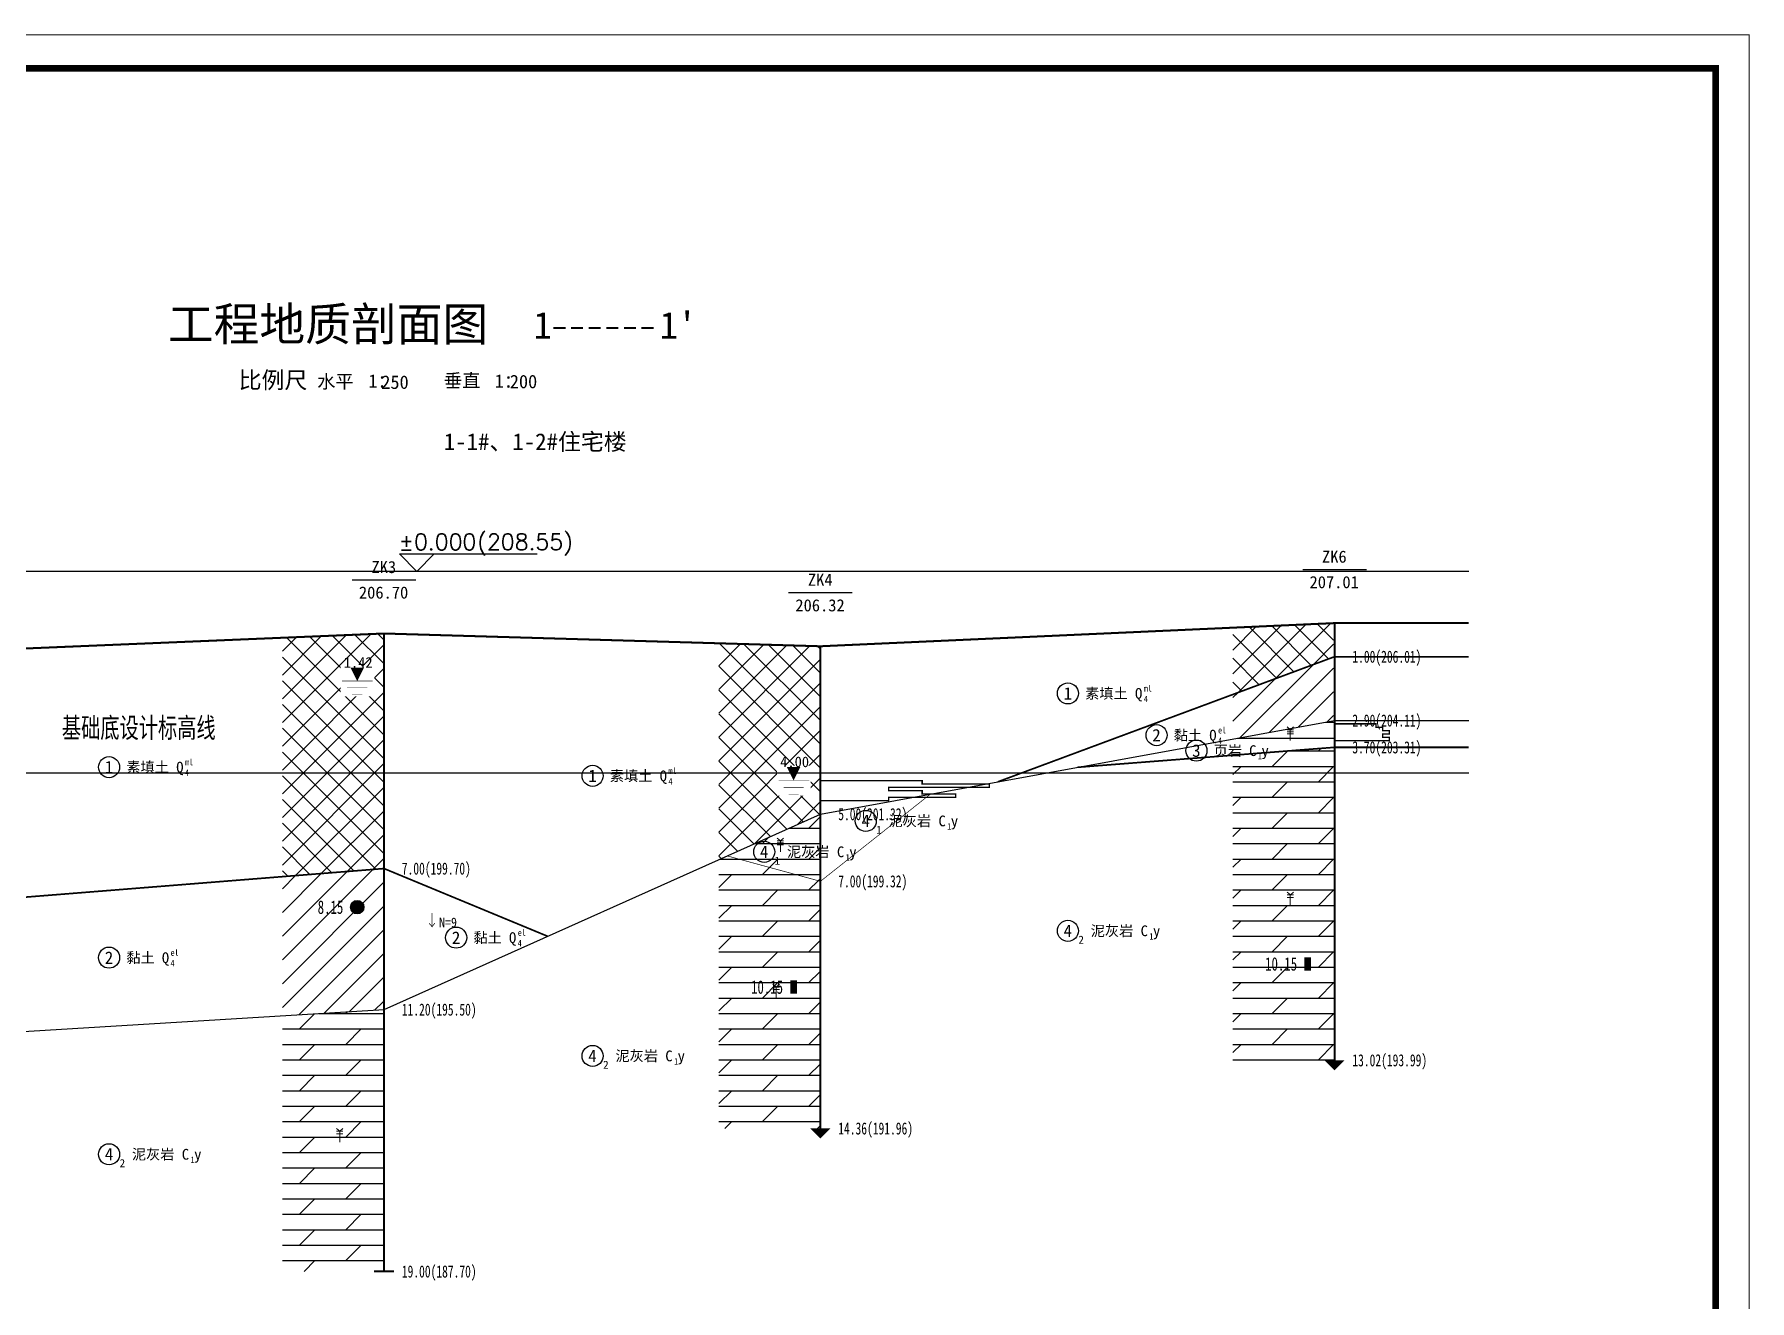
# Model space of a CAD drawing. Header units: millimetres. Extents: x 988 to 1408, y 353 to 650.
# Drawn here: x 1152.6 to 1408.2, y 461.9 to 650.5 of the extents above; entities that cross this region are included whole.
import ezdxf
from ezdxf.enums import TextEntityAlignment as Align

# ---------------------------------------------------------------- set-up
doc = ezdxf.new("R2010")
doc.units = ezdxf.units.MM
doc.set_wipeout_variables(frame=1)
doc.linetypes.add('sx', pattern=[10, 5, 0, 5, 0])
for name, color, linetype in [('GiCAD_PouMian', 7, 'Continuous'), ('GICAD_QUYANG', 7, 'Continuous'), ('地质-原位曲线', 7, 'Continuous'), ('地质-图框', 7, 'Continuous'), ('地质-地层符号', 3, 'Continuous'), ('地质-地层线', 7, 'Continuous'), ('地质-地面线', 7, 'Continuous'), ('地质-填充花纹', 4, 'Continuous'), ('地质-文字', 7, 'Continuous'), ('地质-标贯', 7, 'Continuous'), ('地质-水位线', 5, 'Continuous'), ('地质-钻孔', 7, 'Continuous')]:
    doc.layers.add(name, color=color, linetype=linetype)
doc.layers.add('不打印', color=7, linetype='Continuous', plot=False)
doc.styles.add('BG_ST', font='', dxfattribs={"width": 0.7})
doc.styles.add('LZ_FONTS_FS', font='simfang.ttf', dxfattribs={"width": 0.7})
doc.styles.add('LZ_PMT_LINE', font='', dxfattribs={"height": 2})
doc.styles.get("Standard").update_dxf_attribs({"font": 'txt', "bigfont": 'gbcbig.shx'})
doc.styles.add('地下水位', font='', dxfattribs={"width": 0.7, "height": 1.58})
doc.styles.add('地层编号', font='', dxfattribs={"width": 0.7, "height": 1.85})
doc.styles.add('层底标注', font='', dxfattribs={"width": 0.7, "height": 1.8})
doc.styles.add('岩土名称', font='simfang.ttf', dxfattribs={"width": 0.7, "height": 1.55})
doc.styles.add('时代', font='', dxfattribs={"width": 0.7, "height": 1.6})
doc.styles.add('标贯动探', font='', dxfattribs={"width": 0.7, "height": 1.45})
doc.styles.add('标题', font='simfang.ttf', dxfattribs={"width": 0.7, "height": 8})
doc.styles.add('钻孔标注', font='', dxfattribs={"width": 0.7, "height": 1.8})
doc.styles.get('BG_ST').set_extended_font_data('SimSun')
doc.styles.get('LZ_PMT_LINE').set_extended_font_data('SimSun')
doc.styles.get('地下水位').set_extended_font_data('FangSong_GB2312')
doc.styles.get('地层编号').set_extended_font_data('FangSong_GB2312')
doc.styles.get('层底标注').set_extended_font_data('FangSong_GB2312')
doc.styles.get('时代').set_extended_font_data('FangSong_GB2312')
doc.styles.get('标贯动探').set_extended_font_data('FangSong_GB2312')
doc.styles.get('钻孔标注').set_extended_font_data('FangSong_GB2312')
doc.linetypes.add('bzhjcx', pattern='A,0.001,[2,XX1.shx,S=1,R=0,X=1,Y=0],-2', length=2.001)
doc.linetypes.add('swx', pattern='A,7,-1.5,["●",LZ_PMT_LINE,S=0.05,R=0,X=0,Y=0],-1.5', length=10)
pattern_1 = [(0, (812.6094, 224.0516), (0, 2.3), []), (45, (812.6094, 224.0516), (4e-16, 4.6), [3.25269, -6.50538])]
pattern_2 = [(45, (812.6094, 224.0516), (-1.767767, 1.767767), []), (135, (812.6094, 224.0516), (-1.767767, -1.767767), [])]
pattern_3 = [(45, (812.6094, 224.0516), (-1.767767, 1.767767), [])]

# ---------------------------------------------------------------- blocks, each defined once
blk = doc.blocks.new('FHzhong.dwg')
at = {"color": 1, "lineweight": 0}
for p, q in [((1.06, 1.62), (0.57, 2.04)), ((0.57, 1.62), (1.53, 1.62)), ((0.57, 1.25), (1.53, 1.25)), ((1.05, 0), (1.05, 1.62)), ((1.06, 1.62), (1.53, 2.04))]:
    blk.add_line(p, q, dxfattribs=at)
blk = doc.blocks.new('FHqiang.dwg')
at = {"color": 1, "lineweight": 0}
for p, q in [((1.06, 1.62), (0.57, 2.04)), ((0.57, 1.62), (1.53, 1.62)), ((0.57, 1.32), (1.53, 1.32)), ((0.57, 1.02), (1.53, 1.02)), ((1.05, 0), (1.05, 1.62)), ((1.06, 1.62), (1.53, 2.04))]:
    blk.add_line(p, q, dxfattribs=at)
blk = doc.blocks.new('gkqy_yuan.dwg不标1')
at = {"layer": 'GiCAD_PouMian'}
h = blk.add_hatch(color=1, dxfattribs=at)
edge = h.paths.add_edge_path()
edge.add_arc((0, 0), 1, 0, 360)
at = {"layer": 'GICAD_QUYANG', "color": 1}
blk.add_circle((0, 0), 1, dxfattribs=at)
blk = doc.blocks.new('gkqy_yan.dwg不标1', base_point=(0, -1))
at = {"color": 1}
blk.add_solid([(-0.5, -2), (-0.5, 0), (0.5, -2), (0.5, 0)], dxfattribs=at)
blk = doc.blocks.new('gkbgfh')
at = {"linetype": 'Continuous'}
blk.add_wipeout([(-0.23, -0.2), (1.12, -0.2), (1.12, 2.33), (-0.23, 2.33)], dxfattribs=at).dxf.layer = '地质-标贯'
at = {"color": 1, "const_width": 0.1}
for points in [[(0.01, 0.61), (0.46, 0.08), (0.88, 0.64)], [(0.46, 2.13), (0.46, 0.08)]]:
    blk.add_lwpolyline(points, dxfattribs=at)
blk = doc.blocks.new('shuiweifh')
at = {"linetype": 'swx'}
blk.add_wipeout([(-2.47, -2.24), (2.54, -2.24), (2.54, 2.22), (-2.47, 2.22)], dxfattribs=at).dxf.layer = '地质-水位线'
at = {"color": 5}
blk.add_lwpolyline([(0, 0, 0, 2, 0), (0, 2, 2, 2, 0)], format="xyseb", dxfattribs=at)
for points, const_width in [([(-2.25, 0.02), (2.32, 0.02)], 0.075), ([(-1.5, -1), (1.5, -1)], 0.075), ([(-0.75, -2), (0.75, -2)], 0.05)]:
    blk.add_lwpolyline(points, dxfattribs=dict(at, const_width=const_width))
blk = doc.blocks.new('zxdt')
blk.add_lwpolyline([(0, 0, 3, 0, 0), (0, -1.5, 0, 0, 0)], format="xyseb")
blk = doc.blocks.new('GC4')
blk.add_wipeout([(-2.26, 6.01), (17.92, 6.01), (17.93, 2.69), (-2.15, 2.71), (-2.27, 2.72)])
blk.add_text('(208.55)', height=2.408).set_placement((9.01, 3.19))
blk.add_wipeout([(-2.8, 2.72), (2.91, 2.72), (0.06, -0.14), (0.06, -0.14)])
at = {"color": 3}
for p, q in [((0, 0), (-2.6, 2.6)), ((-2.6, 2.6), (17.93, 2.6)), ((0, 0), (2.59, 2.6))]:
    blk.add_line(p, q, dxfattribs=at)
blk.add_text('±0.000', height=2.408).set_placement((-2.69, 3.18))

msp = doc.modelspace()

# ---------------------------------------------------------------- hatches: boundary and pattern name
at = {"layer": '地质-填充花纹', "linetype": 'Continuous'}
h = msp.add_hatch(dxfattribs=at)
h.set_pattern_fill('GKSTT', scale=0.5, style=0, pattern_type=2)
h.set_pattern_definition(pattern_2)
h.paths.add_polyline_path([(1346.18, 557.74), (1331.18, 552.16), (1331.18, 562.11), (1346.18, 562.78)])
h = msp.add_hatch(dxfattribs=at)
h.set_pattern_fill('GKSTT', scale=0.5, style=0, pattern_type=2)
h.set_pattern_definition(pattern_2)
h.paths.add_polyline_path([(1204.57, 526.23), (1189.57, 525.03), (1189.57, 560.61), (1204.57, 561.24)])
h = msp.add_hatch(dxfattribs=at)
h.set_pattern_fill('GKSTT', scale=0.5, style=0, pattern_type=2)
h.set_pattern_definition(pattern_2)
h.paths.add_polyline_path([(1269.59, 559.35), (1269.59, 534.27), (1255.85, 528.12), (1254.59, 527.56), (1254.59, 559.78)])
h = msp.add_hatch(dxfattribs=at)
h.set_pattern_fill('GKNXT', scale=0.5, style=0, pattern_type=2)
h.set_pattern_definition(pattern_3)
h.paths.add_polyline_path([(1346.18, 548.26), (1331.18, 545.53), (1331.18, 552.16), (1346.18, 557.74)])
h = msp.add_hatch(dxfattribs=at)
h.set_pattern_fill('GKYY', scale=0.5, style=0, pattern_type=2)
h.set_pattern_definition([(0, (812.6094, 224.0516), (0, 2.4), [])])
h.paths.add_polyline_path([(1346.18, 544.28), (1331.18, 543.11), (1331.18, 545.53), (1346.18, 548.26)])
h = msp.add_hatch(dxfattribs=at)
h.set_pattern_fill('GKNHY1', scale=0.5, style=0, pattern_type=2)
h.set_pattern_definition(pattern_1)
h.paths.add_polyline_path([(1346.18, 497.69), (1331.18, 497.69), (1331.18, 543.11), (1346.18, 544.28)])
h = msp.add_hatch(dxfattribs=at)
h.set_pattern_fill('GKNHY1', scale=0.5, style=0, pattern_type=2)
h.set_pattern_definition(pattern_1)
h.paths.add_polyline_path([(1269.59, 524.38), (1255.85, 528.12), (1269.59, 534.27)])
h = msp.add_hatch(dxfattribs=at)
h.set_pattern_fill('GKNHY1', scale=0.5, style=0, pattern_type=2)
h.set_pattern_definition(pattern_1)
h.paths.add_polyline_path([(1269.59, 524.38), (1269.59, 487.54), (1254.59, 487.54), (1254.59, 527.56), (1255.85, 528.12)])
h = msp.add_hatch(dxfattribs=at)
h.set_pattern_fill('GKNXT', scale=0.5, style=0, pattern_type=2)
h.set_pattern_definition(pattern_3)
h.paths.add_polyline_path([(1204.57, 505.23), (1189.57, 504.32), (1189.57, 525.03), (1204.57, 526.23)])
h = msp.add_hatch(dxfattribs=at)
h.set_pattern_fill('GKNHY1', scale=0.5, style=0, pattern_type=2)
h.set_pattern_definition(pattern_1)
h.paths.add_polyline_path([(1204.57, 466.24), (1189.57, 466.24), (1189.57, 504.32), (1204.57, 505.23)])

# ---------------------------------------------------------------- linework, layer by layer
at = {"lineweight": 40, "elevation": -12.5}
for points in [[(1229.98, 606.78), (1231.73, 606.78)], [(1232.6, 606.78), (1234.36, 606.78)], [(1235.23, 606.78), (1236.98, 606.78)], [(1237.85, 606.78), (1239.61, 606.78)], [(1240.48, 606.78), (1242.23, 606.78)], [(1243.1, 606.78), (1244.85, 606.78)]]:
    msp.add_lwpolyline(points, dxfattribs=at)
at = {"layer": '不打印', "linetype": 'Continuous', "const_width": 0.15}
msp.add_lwpolyline([(988.1, 353.39), (1408.1, 353.39), (1408.1, 650.39), (988.1, 650.39), (988.1, 353.39)], dxfattribs=at)
at = {"layer": '地质-原位曲线', "color": 3, "linetype": 'Continuous', "const_width": 0.2, "flags": 128}
for points in [[(1346.48, 547.79), (1352.48, 547.79), (1352.48, 547.29), (1353.48, 547.29), (1353.48, 546.79), (1354.48, 546.79), (1354.48, 546.29), (1353.48, 546.29), (1353.48, 545.79), (1354.48, 545.79), (1354.48, 545.29), (1346.48, 545.29)], [(1269.89, 539.34), (1284.89, 539.34), (1284.89, 538.84), (1294.89, 538.84), (1294.89, 538.34), (1279.89, 538.34), (1279.89, 537.84), (1284.89, 537.84), (1284.89, 537.34), (1289.89, 537.34), (1289.89, 536.84), (1279.89, 536.84), (1279.89, 536.34), (1269.89, 536.34)]]:
    msp.add_lwpolyline(points, dxfattribs=at)
at = {"layer": '地质-图框', "linetype": 'Continuous', "const_width": 1}
msp.add_lwpolyline([(993.1, 358.39), (1403.1, 358.39), (1403.1, 645.39), (993.1, 645.39), (993.1, 358.39), (1403.1, 358.39)], dxfattribs=at)
at = {"layer": '地质-地层符号', "color": 7, "linetype": 'Continuous'}
for centre in [(1306.6, 552.32), (1319.81, 546.1), (1325.75, 543.8), (1163.76, 541.34), (1235.79, 540.04), (1276.49, 533.33), (1261.36, 528.73), (1215.47, 515.95), (1306.6, 516.97), (1163.76, 512.97), (1235.79, 498.34), (1163.76, 483.69)]:
    msp.add_ellipse(centre, major_axis=(0, 1.57), ratio=1, dxfattribs=at)
at = {"layer": '地质-地层线', "color": 4, "const_width": 0.25, "flags": 128}
for points in [[(1296.15, 539.15), (1346.33, 557.79), (1366.33, 557.79)], [(1308.04, 541.32), (1346.33, 544.29), (1366.33, 544.29)], [(1052.86, 520.49), (1072.86, 520.49), (1125.67, 519.94), (1204.72, 526.24), (1229.1, 516.15)]]:
    msp.add_lwpolyline(points, dxfattribs=at)
at = {"layer": '地质-地层线', "color": 4, "linetype": 'bzhjcx', "flags": 128}
msp.add_lwpolyline([(1052.86, 499.49), (1072.86, 499.49), (1125.67, 500.44), (1204.72, 505.24), (1269.74, 534.34), (1346.33, 548.29), (1366.33, 548.29)], dxfattribs=at)
at = {"layer": '地质-地层线', "color": 2, "const_width": 0.1, "flags": 128}
msp.add_lwpolyline([(1255.85, 528.12), (1269.74, 524.34), (1286.11, 537.32)], dxfattribs=at)
at = {"layer": '地质-地面线', "color": 3, "linetype": 'Continuous', "const_width": 0.3}
msp.add_lwpolyline([(1052.86, 557.99), (1072.86, 557.99), (1125.67, 557.94), (1204.72, 561.24), (1269.74, 559.34), (1346.33, 562.79), (1366.33, 562.79)], dxfattribs=at)
at = {"layer": '地质-钻孔', "color": 7, "linetype": 'Continuous'}
for p, q in [((1341.6, 570.79), (1351.07, 570.79)), ((1199.98, 569.24), (1209.45, 569.24)), ((1265, 567.34), (1274.48, 567.34))]:
    msp.add_line(p, q, dxfattribs=at)
at = {"layer": '地质-钻孔', "color": 7, "linetype": 'sx', "const_width": 0.3, "flags": 128}
for points in [[(1346.33, 562.79), (1346.33, 497.69)], [(1204.72, 561.24), (1204.72, 466.24)], [(1269.74, 559.34), (1269.74, 487.54)]]:
    msp.add_lwpolyline(points, dxfattribs=at)
at = {"layer": '地质-钻孔', "color": 7, "linetype": 'Continuous', "const_width": 0.3, "flags": 128}
msp.add_lwpolyline([(1203.22, 466.24), (1206.22, 466.24)], dxfattribs=at)

# ---------------------------------------------------------------- block references
at = {"layer": 'GICAD_QUYANG', "linetype": 'Continuous'}
for name, p in [('gkqy_yuan.dwg不标1', (1200.72, 520.49)), ('gkqy_yan.dwg不标1', (1342.33, 512.04)), ('gkqy_yan.dwg不标1', (1265.74, 508.59))]:
    msp.add_blockref(name, p, dxfattribs=at)
at = {"layer": '地质-填充花纹', "linetype": 'Continuous'}
for name, p in [('FHqiang.dwg', (1338.68, 545.3)), ('FHqiang.dwg', (1262.72, 528.73)), ('FHzhong.dwg', (1338.68, 520.69)), ('FHzhong.dwg', (1262.09, 506.98)), ('FHzhong.dwg', (1197.07, 485.51))]:
    msp.add_blockref(name, p, dxfattribs=at)
at = {"layer": '地质-钻孔', "linetype": 'Continuous'}
for p in [(1346.33, 497.69), (1269.74, 487.54)]:
    msp.add_blockref('zxdt', p, dxfattribs=at)

# ---------------------------------------------------------------- texts
at = {"style": 'LZ_FONTS_FS'}
msp.add_text('1', height=4, dxfattribs=at).set_placement((1229.72, 605.15, -12.5), align=Align.RIGHT)
for s, height, p in [("1'", 4, (1245.8, 605.15, -12.5)), ('比例尺', 2.5, (1183.07, 597.74, -12.5)), ('水平', 2, (1194.75, 597.76, -12.5)), ('1：', 2, (1202.39, 597.83, -12.5)), ('250', 2, (1204.31, 597.67, -12.5)), ('垂直', 2, (1213.63, 597.91, -12.5)), ('1：', 2, (1221.21, 597.83, -12.5)), ('200', 2, (1223.46, 597.76, -12.5))]:
    msp.add_text(s, height=height, dxfattribs=at).set_placement(p)
at = {"color": 2, "style": 'LZ_FONTS_FS'}
msp.add_text('1-1#、1-2#住宅楼', height=2.5, dxfattribs=at).set_placement((1213.62, 588.55, -12.5))
at = {"linetype": 'Continuous', "style": 'BG_ST', "width": 0.7}
msp.add_text('基础底设计标高线', height=3, dxfattribs=at).set_placement((1156.72, 544.81), align=Align.BOTTOM_LEFT)
at = {"layer": 'GiCAD_PouMian', "color": 7, "style": '标题'}
msp.add_text('工程地质剖面图', height=5, dxfattribs=at).set_placement((1172.51, 604.82))
at = {"layer": 'GICAD_QUYANG', "color": 1, "linetype": 'Continuous', "style": 'LZ_FONTS_FS', "width": 0.7}
for s, p in [('8.15', (1194.84, 519.49)), ('10.15', (1335.99, 511.04)), ('10.15', (1259.4, 507.59))]:
    msp.add_text(s, height=2, dxfattribs=at).set_placement(p)
at = {"layer": '地质-地层符号', "color": 7, "linetype": 'Continuous'}
for s, height, style, p in [('1', 1.85, '地层编号', (1305.96, 551.39)), ('素填土', 1.55, '岩土名称', (1309.17, 551.54)), ('Q', 1.6, '时代', (1316.6, 551.52)), ('2', 1.85, '地层编号', (1319.17, 545.17)), ('黏土', 1.55, '岩土名称', (1322.37, 545.32)), ('Q', 1.6, '时代', (1327.66, 545.3)), ('3', 1.85, '地层编号', (1325.11, 542.88)), ('页岩', 1.55, '岩土名称', (1328.31, 543.03)), ('C', 1.6, '时代', (1333.6, 543)), ('1', 1.85, '地层编号', (1163.12, 540.42)), ('素填土', 1.55, '岩土名称', (1166.33, 540.57)), ('Q', 1.6, '时代', (1173.76, 540.54)), ('y', 1.6, '时代', (1335.44, 543)), ('1', 1.85, '地层编号', (1235.15, 539.12)), ('素填土', 1.55, '岩土名称', (1238.36, 539.27)), ('Q', 1.6, '时代', (1245.79, 539.24)), ('4', 1.85, '地层编号', (1275.85, 532.41)), ('泥灰岩', 1.55, '岩土名称', (1279.88, 532.56)), ('C', 1.6, '时代', (1287.32, 532.53)), ('1', 1.2, '地层编号', (1278.05, 531.41)), ('y', 1.6, '时代', (1289.16, 532.53)), ('4', 1.85, '地层编号', (1260.72, 527.81)), ('泥灰岩', 1.55, '岩土名称', (1264.75, 527.96)), ('C', 1.6, '时代', (1272.19, 527.93)), ('y', 1.6, '时代', (1274.03, 527.93)), ('1', 1.2, '地层编号', (1262.92, 526.81)), ('2', 1.85, '地层编号', (1214.83, 515.02)), ('黏土', 1.55, '岩土名称', (1218.04, 515.17)), ('Q', 1.6, '时代', (1223.33, 515.15)), ('4', 1.85, '地层编号', (1305.96, 516.04)), ('2', 1.2, '地层编号', (1308.17, 515.04)), ('泥灰岩', 1.55, '岩土名称', (1310, 516.19)), ('C', 1.6, '时代', (1317.43, 516.17)), ('y', 1.6, '时代', (1319.27, 516.17)), ('2', 1.85, '地层编号', (1163.12, 512.04)), ('黏土', 1.55, '岩土名称', (1166.33, 512.19)), ('Q', 1.6, '时代', (1171.62, 512.17)), ('4', 1.85, '地层编号', (1235.15, 497.42)), ('泥灰岩', 1.55, '岩土名称', (1239.19, 497.57)), ('C', 1.6, '时代', (1246.62, 497.54)), ('y', 1.6, '时代', (1248.46, 497.54)), ('2', 1.2, '地层编号', (1237.36, 496.42)), ('4', 1.85, '地层编号', (1163.12, 482.77)), ('泥灰岩', 1.55, '岩土名称', (1167.16, 482.92)), ('C', 1.6, '时代', (1174.59, 482.89)), ('y', 1.6, '时代', (1176.43, 482.89)), ('2', 1.2, '地层编号', (1165.33, 481.77))]:
    msp.add_text(s, height=height, dxfattribs=dict(at, style=style)).set_placement(p)
at = {"layer": '地质-地层符号', "color": 7, "linetype": 'Continuous', "style": '时代', "width": 0.8}
for s, p in [('ml', (1317.91, 552.58)), ('4', (1317.91, 551.02)), ('el', (1328.97, 546.36)), ('4', (1328.97, 544.8)), ('ml', (1175.07, 541.61)), ('1', (1334.91, 542.5)), ('4', (1175.07, 540.04)), ('4', (1247.1, 538.74)), ('ml', (1247.1, 540.31)), ('1', (1288.63, 532.03)), ('1', (1273.5, 527.43)), ('el', (1224.64, 516.21)), ('1', (1318.74, 515.67)), ('el', (1172.92, 513.23)), ('4', (1224.64, 514.65)), ('4', (1172.92, 511.67)), ('1', (1247.93, 497.04)), ('1', (1175.9, 482.39))]:
    msp.add_text(s, height=0.96, dxfattribs=at).set_placement(p)
at = {"layer": '地质-文字', "color": 7, "linetype": 'Continuous', "style": '层底标注', "width": 0.7}
for s, p in [('1.00(206.01)', (1348.98, 556.89)), ('2.90(204.11)', (1348.98, 547.39)), ('3.70(203.31)', (1348.98, 543.39)), ('5.00(201.32)', (1272.39, 533.44)), ('7.00(199.70)', (1207.37, 525.34)), ('7.00(199.32)', (1272.39, 523.44)), ('11.20(195.50)', (1207.37, 504.34)), ('13.02(193.99)', (1348.98, 496.79)), ('14.36(191.96)', (1272.39, 486.64)), ('19.00(187.70)', (1207.37, 465.34))]:
    msp.add_text(s, height=1.8, dxfattribs=at).set_placement(p)
at = {"layer": '地质-标贯', "color": 6, "linetype": 'Continuous', "style": '标贯动探', "width": 0.9}
msp.add_text('N=9', height=1.45, dxfattribs=at).set_placement((1212.92, 517.49))
at = {"layer": '地质-钻孔', "color": 7, "linetype": 'Continuous', "style": '钻孔标注'}
for s, p in [('ZK6', (1344.46, 571.79)), ('ZK3', (1202.85, 570.24)), ('ZK4', (1267.87, 568.34)), ('206.70', (1200.98, 566.44)), ('207.01', (1342.6, 567.99)), ('206.32', (1266, 564.54))]:
    msp.add_text(s, height=1.8, dxfattribs=at).set_placement(p)

# ---------------------------------------------------------------- next in the draw order: block references
at = {"linetype": 'Continuous'}
msp.add_blockref('GC4', (1209.6, 570.49), dxfattribs=at)
at = {"layer": '地质-标贯', "color": 7, "linetype": 'Continuous'}
msp.add_blockref('gkbgfh', (1211.42, 517.49), dxfattribs=at)
at = {"layer": '地质-水位线', "color": 7, "linetype": 'swx'}
for p in [(1200.72, 554.14), (1265.74, 539.34)]:
    msp.add_blockref('shuiweifh', p, dxfattribs=at)

# ---------------------------------------------------------------- next in the draw order: linework, layer by layer
at = {"color": 6, "linetype": 'swx', "const_width": 0.2, "flags": 128}
msp.add_lwpolyline([(1052.87, 540.49), (1366.34, 540.49)], dxfattribs=at)
at = {"layer": '地质-水位线', "color": 5, "linetype": 'swx', "const_width": 0.2, "flags": 128}
msp.add_lwpolyline([(1052.87, 570.49), (1366.34, 570.49)], dxfattribs=at)

# ---------------------------------------------------------------- next in the draw order: texts
at = {"layer": '地质-水位线', "color": 5, "linetype": 'swx', "style": '地下水位'}
for s, p in [('1.42', (1198.72, 556.14)), ('4.00', (1263.74, 541.34))]:
    msp.add_text(s, height=1.58, dxfattribs=at).set_placement(p)

doc.saveas('drawing.dxf')
